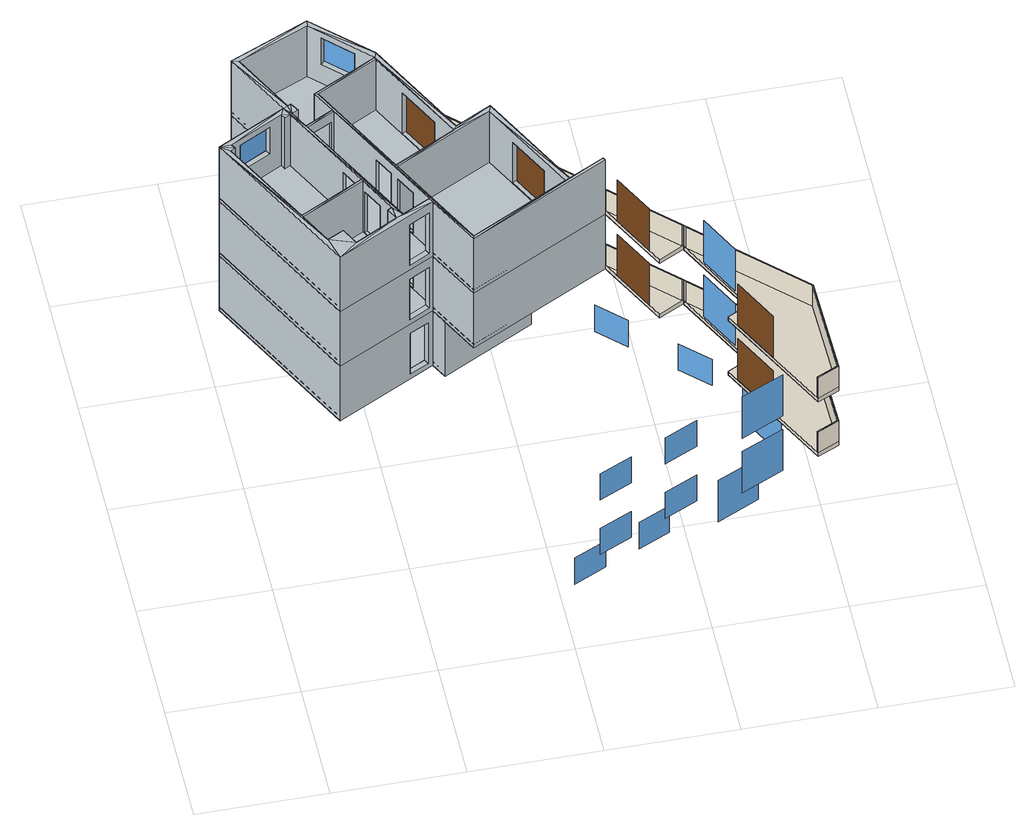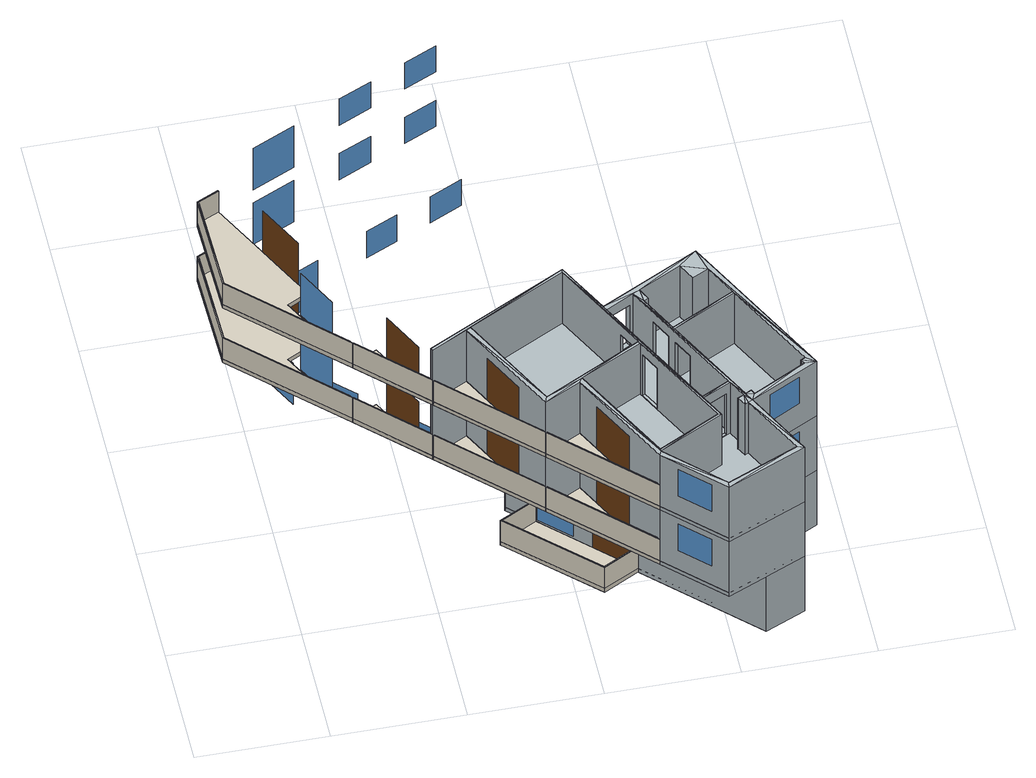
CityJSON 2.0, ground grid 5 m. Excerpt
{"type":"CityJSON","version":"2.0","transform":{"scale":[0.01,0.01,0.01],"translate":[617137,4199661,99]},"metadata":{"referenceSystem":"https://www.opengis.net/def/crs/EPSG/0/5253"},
"CityObjects":{
"object1":{"type":"GenericCityObject","attributes":{"name":"-1_-1_2_Bağımsız Bölüm","geometrySuitability":1001,"integrationState":1004,"independentSectionNumber":"2","takbisPropertyIdentityNumber":-1,"maksIdentityNumber":5311620628,"maksNumaratajIdentityNumber":858421696,"maksIntegrationState":1003,"additionalNote":"-","independentSectionUsage":1001,"partCount":4,"independentSectionPlanNetArea":49,"independentSectionPlanGrossArea":60,"independentSectionCalculatedArea":55.58,"blockName":"-1","propertyLot":"1/8","registeredQuality":"MESKEN","registeredInstallation":"-","registeredFloorDefinition":"ZEMİN KAT","independentSectionCardinalDirection":1001,"class":"BagimsizBolum"},"geometry":[{"type":"MultiSurface","lod":"2","boundaries":[[[0,1,2,3,4,5,6,7]],[[8,9,10,11,12,13,14,15]],[[16,17,18,19]],[[20,21,22,23]],[[20,21,17,16]],[[22,23,19,18]],[[24,25,26,27],[22,18,17,21]],[[28,29,30,31]],[[32,33,34,35]],[[32,33,29,28]],[[34,35,31,30]],[[25,36,37,26],[35,31,28,32]],[[36,38,39,37]],[[38,40,41,39]],[[40,42,43,41]],[[42,44,45,43]],[[44,46,47,45]],[[46,24,27,47]],[[48,49,50,51]],[[52,53,54,55]],[[55,52,48,51]],[[53,54,50,49]],[[56,57,58,59]],[[60,61,62,63]],[[60,61,57,56]],[[62,63,59,58]],[[64,65,66,67],[52,48,49,53],[62,58,57,61]],[[65,68,69,66]],[[68,70,71,69]],[[72,73,74,75]],[[76,77,78,79]],[[76,77,73,72]],[[78,79,75,74]],[[70,80,81,71],[79,75,72,76]],[[82,83,84,85]],[[86,87,88,89]],[[89,86,82,85]],[[87,88,84,83]],[[90,91,92,93]],[[94,95,96,97]],[[97,94,90,93]],[[95,96,92,91]],[[80,98,99,81],[88,84,85,89],[96,92,93,97]],[[98,64,67,99],[33,29,30,34]],[[100,101,102,103]],[[101,104,105,102]],[[104,106,107,105],[94,90,91,95]],[[106,108,109,107]],[[108,110,111,109]],[[110,112,113,111]],[[112,114,115,113]],[[116,117,118,119]],[[120,121,122,123]],[[120,121,117,116]],[[122,123,119,118]],[[114,100,103,115],[120,116,119,123]],[[124,125,126,127],[86,82,83,87]],[[125,128,129,126]],[[128,130,131,129]],[[130,132,133,131]],[[132,134,135,133]],[[134,136,137,135]],[[136,138,139,137]],[[138,124,127,139]],[[140,141,0,7]],[[141,142,1,0]],[[142,143,2,1],[78,74,73,77]],[[143,144,3,2]],[[144,145,4,3],[121,117,118,122]],[[145,146,5,4]],[[146,147,6,5]],[[147,140,7,6],[55,51,50,54],[63,59,56,60],[23,19,16,20]],[[110,144,108]],[[128,130,125]],[[134,136,132]],[[138,144,136]],[[146,46,147]],[[40,42,38]],[[46,146,44]],[[110,112,144]],[[101,104,100]],[[144,138,108]],[[144,143,136]],[[46,24,147]],[[42,44,38]],[[146,145,44]],[[112,114,144]],[[108,138,106]],[[136,143,132]],[[147,24,140]],[[44,145,38]],[[144,114,145]],[[138,124,106]],[[132,143,130]],[[24,25,140]],[[38,145,36]],[[114,100,145]],[[143,142,130]],[[100,104,145]],[[98,104,80]],[[145,104,36]],[[104,124,80]],[[124,125,80]],[[36,98,25]],[[125,130,80]],[[98,64,25]],[[25,64,140]],[[130,142,70]],[[64,65,140]],[[70,142,68]],[[140,65,141]],[[142,141,68]],[[65,68,141]]]}]},
"object2":{"type":"GenericCityObject","attributes":{"name":"-1_-1_4_Bağımsız Bölüm","geometrySuitability":1001,"integrationState":1004,"independentSectionNumber":"4","takbisPropertyIdentityNumber":-1,"maksIdentityNumber":5422043827,"maksNumaratajIdentityNumber":858421696,"maksIntegrationState":1003,"additionalNote":"-","independentSectionUsage":1001,"partCount":6,"independentSectionPlanNetArea":71,"independentSectionPlanGrossArea":80,"independentSectionCalculatedArea":74.41,"blockName":"-1","propertyLot":"1/8","registeredQuality":"MESKEN","registeredInstallation":"-","registeredFloorDefinition":"1. KAT","independentSectionCardinalDirection":1003,"class":"BagimsizBolum"},"geometry":[{"type":"MultiSurface","lod":"2","boundaries":[[[148,142,143,144,145,146,149,150,151,152,153,154,155]],[[156,157,158,159,160,161,162,163,164,165,166,167,168]],[[169,170,171,172]],[[173,174,175,176]],[[173,174,170,169]],[[175,176,172,171]],[[177,178,179,180],[175,171,170,174]],[[178,181,182,179]],[[181,183,184,182]],[[185,186,187,188]],[[189,190,191,192]],[[189,190,186,185]],[[191,192,188,187]],[[183,193,194,184],[192,188,185,189]],[[193,195,196,194]],[[195,197,198,196]],[[197,199,200,198]],[[199,201,202,200]],[[201,203,204,202]],[[203,177,180,204]],[[205,206,207,208]],[[209,210,211,212]],[[213,214,215,216]],[[216,213,209,212]],[[214,215,211,210]],[[206,217,218,207],[213,209,210,214]],[[217,219,220,218]],[[221,222,223,224]],[[225,226,227,228]],[[228,225,221,224]],[[226,227,223,222]],[[219,205,208,220],[227,223,224,228]],[[229,230,231,232]],[[233,234,235,236]],[[236,233,229,232]],[[234,235,231,230]],[[237,238,239,240],[233,229,230,234]],[[238,241,242,239]],[[243,244,245,246]],[[247,248,249,250]],[[250,247,243,246]],[[248,249,245,244]],[[241,251,252,242],[249,245,246,250]],[[251,237,240,252]],[[253,254,255,256],[225,221,222,226],[247,243,244,248]],[[257,258,259,260]],[[261,262,263,264]],[[261,262,258,257]],[[263,264,260,259]],[[254,265,266,255],[264,260,257,261]],[[267,268,269,270]],[[271,272,273,274]],[[274,271,267,270]],[[272,273,269,268]],[[275,276,277,278]],[[279,280,281,282]],[[282,279,275,278]],[[280,281,277,276]],[[265,283,284,266],[273,269,270,274],[281,277,278,282]],[[283,253,256,284],[190,186,187,191]],[[285,286,287,288]],[[286,289,290,287]],[[289,291,292,290],[271,267,268,272]],[[291,293,294,292]],[[293,295,296,294]],[[295,297,298,296]],[[297,299,300,298]],[[301,302,303,304]],[[305,306,307,308]],[[305,306,302,301]],[[307,308,304,303]],[[299,285,288,300],[305,301,304,308]],[[309,310,311,312],[279,275,276,280]],[[310,313,314,311]],[[313,315,316,314]],[[315,317,318,316]],[[317,319,320,318]],[[319,321,322,320]],[[321,323,324,322]],[[323,309,312,324]],[[325,326,148,155]],[[326,327,142,148]],[[327,328,143,142],[263,259,258,262]],[[328,329,144,143]],[[329,330,145,144],[306,302,303,307]],[[330,331,146,145]],[[331,332,149,146]],[[332,333,150,149],[176,172,169,173]],[[333,334,151,150],[216,212,211,215]],[[334,335,152,151]],[[335,336,153,152],[236,232,231,235]],[[336,337,154,153]],[[337,325,155,154]],[[295,329,293]],[[313,315,310]],[[319,321,317]],[[323,329,321]],[[325,337,326]],[[331,203,332]],[[181,205,178]],[[205,181,219]],[[197,199,195]],[[203,331,201]],[[295,297,329]],[[286,289,285]],[[329,323,293]],[[329,328,321]],[[337,336,326]],[[203,177,332]],[[205,206,178]],[[181,183,219]],[[199,201,195]],[[331,330,201]],[[297,299,329]],[[293,323,291]],[[321,328,317]],[[332,177,333]],[[206,217,178]],[[201,330,195]],[[329,299,330]],[[323,309,291]],[[317,328,315]],[[177,178,333]],[[195,330,193]],[[299,285,330]],[[328,327,315]],[[333,178,334]],[[285,289,330]],[[283,289,265]],[[178,217,334]],[[330,289,193]],[[289,291,265]],[[334,217,335]],[[291,310,265]],[[193,283,183]],[[310,315,265]],[[283,253,183]],[[251,253,241]],[[253,254,241]],[[315,327,254]],[[219,251,217]],[[327,326,241]],[[251,237,217]],[[241,326,238]],[[217,237,335]],[[326,336,238]],[[335,237,336]],[[238,336,237]]]}]},
"object3":{"type":"GenericCityObject","attributes":{"name":"-1_-1_6_Bağımsız Bölüm","geometrySuitability":1001,"integrationState":1004,"independentSectionNumber":"6","takbisPropertyIdentityNumber":-1,"maksIdentityNumber":5286720585,"maksNumaratajIdentityNumber":858421696,"maksIntegrationState":1003,"additionalNote":"-","independentSectionUsage":1001,"partCount":6,"independentSectionPlanNetArea":71,"independentSectionPlanGrossArea":80,"independentSectionCalculatedArea":74.41,"blockName":"-1","propertyLot":"1/8","registeredQuality":"MESKEN","registeredInstallation":"-","registeredFloorDefinition":"2. KAT","independentSectionCardinalDirection":1003,"class":"BagimsizBolum"},"geometry":[{"type":"MultiSurface","lod":"2","boundaries":[[[326,327,328,329,330,331,332,333,334,335,336,337,325]],[[338,339,340,341,342,343,344,345,346,347,348,349,350]],[[351,352,353,354]],[[355,356,357,358]],[[355,356,352,351]],[[357,358,354,353]],[[359,360,361,362],[357,353,352,356]],[[360,363,364,361]],[[363,365,366,364]],[[367,368,369,370]],[[371,372,373,374]],[[371,372,368,367]],[[373,374,370,369]],[[365,375,376,366],[374,370,367,371]],[[375,377,378,376]],[[377,379,380,378]],[[379,381,382,380]],[[381,383,384,382]],[[383,385,386,384]],[[385,359,362,386]],[[387,388,389,390]],[[391,392,393,394]],[[395,396,397,398]],[[398,395,391,394]],[[396,397,393,392]],[[388,399,400,389],[395,391,392,396]],[[399,401,402,400]],[[403,404,405,406]],[[407,408,409,410]],[[410,407,403,406]],[[408,409,405,404]],[[401,387,390,402],[409,405,406,410]],[[411,412,413,414]],[[415,416,417,418]],[[418,415,411,414]],[[416,417,413,412]],[[419,420,421,422],[415,411,412,416]],[[420,423,424,421]],[[425,426,427,428]],[[429,430,431,432]],[[432,429,425,428]],[[430,431,427,426]],[[423,433,434,424],[431,427,428,432]],[[433,419,422,434]],[[435,436,437,438],[407,403,404,408],[429,425,426,430]],[[439,440,441,442]],[[443,444,445,446]],[[443,444,440,439]],[[445,446,442,441]],[[436,447,448,437],[446,442,439,443]],[[449,450,451,452]],[[453,454,455,456]],[[456,453,449,452]],[[454,455,451,450]],[[457,458,459,460]],[[461,462,463,464]],[[464,461,457,460]],[[462,463,459,458]],[[447,465,466,448],[455,451,452,456],[463,459,460,464]],[[465,435,438,466],[372,368,369,373]],[[467,468,469,470]],[[468,471,472,469]],[[471,473,474,472],[453,449,450,454]],[[473,475,476,474]],[[475,477,478,476]],[[477,479,480,478]],[[479,481,482,480]],[[483,484,485,486]],[[487,488,489,490]],[[487,488,484,483]],[[489,490,486,485]],[[481,467,470,482],[487,483,486,490]],[[491,492,493,494],[461,457,458,462]],[[492,495,496,493]],[[495,497,498,496]],[[497,499,500,498]],[[499,501,502,500]],[[501,503,504,502]],[[503,505,506,504]],[[505,491,494,506]],[[507,508,326,325]],[[508,509,327,326]],[[509,510,328,327],[445,441,440,444]],[[510,511,329,328]],[[511,512,330,329],[488,484,485,489]],[[512,513,331,330]],[[513,514,332,331]],[[514,515,333,332],[358,354,351,355]],[[515,516,334,333],[398,394,393,397]],[[516,517,335,334]],[[517,518,336,335],[418,414,413,417]],[[518,519,337,336]],[[519,507,325,337]],[[477,511,475]],[[495,497,492]],[[501,503,499]],[[505,511,503]],[[507,519,508]],[[513,385,514]],[[363,387,360]],[[387,363,401]],[[379,381,377]],[[385,513,383]],[[477,479,511]],[[468,471,467]],[[511,505,475]],[[511,510,503]],[[519,518,508]],[[385,359,514]],[[387,388,360]],[[363,365,401]],[[381,383,377]],[[513,512,383]],[[479,481,511]],[[475,505,473]],[[503,510,499]],[[514,359,515]],[[388,399,360]],[[383,512,377]],[[511,481,512]],[[505,491,473]],[[499,510,497]],[[359,360,515]],[[377,512,375]],[[481,467,512]],[[510,509,497]],[[515,360,516]],[[467,471,512]],[[465,471,447]],[[360,399,516]],[[512,471,375]],[[471,473,447]],[[516,399,517]],[[473,492,447]],[[375,465,365]],[[492,497,447]],[[465,435,365]],[[433,435,423]],[[435,436,423]],[[497,509,436]],[[401,433,399]],[[509,508,423]],[[433,419,399]],[[423,508,420]],[[399,419,517]],[[508,518,420]],[[517,419,518]],[[420,518,419]]]}]},
"building1":{"type":"Building","attributes":{"name":"Mimari Bina_97972571-A","takbisPropertyIdentityNumber":97972571,"maksIdentityNumber":887260479,"maksIntegrationState":1003,"blockNumber":"186","parcelNumber":"29","buildingType":1001,"geometrySuitability":1006,"additionalNote":"-","takbisNeighbourhoodReference":151032,"totalIndependentSectionCount":6,"elevatorCount":1,"roofProjectionArea":235,"buildingHeight":9.9,"architecturalProjectConfirmationDate":"0001-01-01","class":"MimariBina","storeysAboveGround":3,"storeysBelowGround":1},"children":["building1-1","building1-2","building1-3","building1-4","building1-5","building1-6","building1-7","building1-8","building1-9"],"geometry":[{"type":"MultiSurface","lod":"3","boundaries":[[[54,55,520,521]],[[522,523,524,525]],[[526,527,528,529]],[[60,63,59,56]],[[20,23,19,16]],[[530,531,532,533]],[[534,535,536,537]],[[538,539,540,541]],[[542,543,544,545]],[[122,121,117,118]],[[173,176,172,169]],[[215,216,546,547]],[[235,236,548,549]],[[550,551,552,553]],[[554,555,556,557]],[[558,559,560,561]],[[562,563,564,565]],[[566,567,568,569]],[[570,571,572,573]],[[307,306,302,303]],[[355,358,354,351]],[[397,398,574,575]],[[417,418,576,577]],[[578,579,580,581]],[[582,583,584,585]],[[586,587,588,589]],[[590,591,592,593]],[[594,595,596,597]],[[598,599,600,601]],[[489,488,484,485]]],"semantics":{"surfaces":[{"type":"Door"},{"type":"Window"}],"values":[0,1,1,1,1,1,1,1,1,1,1,0,0,0,1,0,1,1,1,1,1,0,0,0,1,0,1,1,1,1]}}]},
"building1-1":{"type":"BuildingInstallation","attributes":{"name":"-1_-1_2_Teras","geometrySuitability":1001,"additionalNote":"-","planArea":6.43,"calculatedArea":6.44,"class":"Teras"},"parents":["building1"],"geometry":[{"type":"MultiSurface","lod":"2","boundaries":[[[602,603,604,605]],[[606,607,608,609]],[[609,606,602,605]],[[606,607,603,602]],[[607,608,604,603]],[[608,609,605,604]],[[610,611,606,609]],[[611,612,607,606]],[[612,613,608,607]],[[613,614,615,608]],[[614,616,617,615]],[[616,618,619,617]],[[618,620,621,619]],[[620,610,609,621]],[[610,620,611]],[[614,613,616]],[[620,618,611]],[[613,612,616]],[[611,618,612]],[[616,612,618]],[[611,612,613,614,616,618,620,610]]],"semantics":{"surfaces":[{"type":"FloorSurface"},{"type":"WallSurface"}],"values":[0,0,0,0,0,0,1,1,1,1,1,1,1,1,1,1,1,1,1,1,1]}}]},
"building1-2":{"type":"BuildingInstallation","attributes":{"name":"-1_-1_3_Balkon","geometrySuitability":1001,"additionalNote":"-","planArea":1.75,"calculatedArea":1.75,"class":"Balkon"},"parents":["building1"],"geometry":[{"type":"MultiSurface","lod":"2","boundaries":[[[622,623,154]],[[624,625,167]],[[167,624,622,154]],[[624,625,623,622]],[[625,167,154,623]],[[626,627,624,167]],[[627,628,629,624]],[[628,630,631,629]],[[630,626,167,631]],[[626,630,627]],[[628,627,630]],[[627,628,630,626]]],"semantics":{"surfaces":[{"type":"FloorSurface"},{"type":"WallSurface"}],"values":[0,0,0,0,0,1,1,1,1,1,1,1]}}]},
"building1-3":{"type":"BuildingInstallation","attributes":{"name":"-1_-1_3_Balkon","geometrySuitability":1001,"additionalNote":"-","planArea":12.46,"calculatedArea":12.47,"class":"Balkon"},"parents":["building1"],"geometry":[{"type":"MultiSurface","lod":"2","boundaries":[[[632,633,634,635,636,622]],[[637,638,639,640,641,624]],[[624,637,632,622]],[[637,638,633,632]],[[638,639,634,633]],[[639,640,635,634]],[[640,641,636,635]],[[641,624,622,636]],[[627,642,637,624]],[[642,643,638,637]],[[643,644,639,638]],[[644,645,646,639]],[[645,647,648,646]],[[647,649,650,648]],[[649,651,652,650]],[[651,627,624,652]],[[627,651,642]],[[645,644,647]],[[651,649,642]],[[644,643,647]],[[642,649,643]],[[647,643,649]],[[642,643,644,645,647,649,651,627]]],"semantics":{"surfaces":[{"type":"FloorSurface"},{"type":"WallSurface"}],"values":[0,0,0,0,0,0,0,0,1,1,1,1,1,1,1,1,1,1,1,1,1,1,1]}}]},
"building1-4":{"type":"BuildingInstallation","attributes":{"name":"-1_-1_4_Balkon","geometrySuitability":1001,"additionalNote":"-","planArea":3.56,"calculatedArea":3.56,"class":"Balkon"},"parents":["building1"],"geometry":[{"type":"MultiSurface","lod":"2","boundaries":[[[152,151,150]],[[165,164,163]],[[163,165,152,150]],[[165,164,151,152]],[[164,163,150,151]],[[653,654,165,163]],[[654,655,656,165]],[[655,657,658,656]],[[657,653,163,658]],[[653,657,654]],[[655,654,657]],[[654,655,657,653]]],"semantics":{"surfaces":[{"type":"FloorSurface"},{"type":"WallSurface"}],"values":[0,0,0,0,0,1,1,1,1,1,1,1]}}]},
"building1-5":{"type":"BuildingInstallation","attributes":{"name":"-1_-1_4_Balkon","geometrySuitability":1001,"additionalNote":"-","planArea":3.47,"calculatedArea":3.47,"class":"Balkon"},"parents":["building1"],"geometry":[{"type":"MultiSurface","lod":"2","boundaries":[[[154,153,152]],[[167,166,165]],[[165,167,154,152]],[[167,166,153,154]],[[166,165,152,153]],[[654,626,167,165]],[[626,659,660,167]],[[659,661,662,660]],[[661,654,165,662]],[[654,661,626]],[[659,626,661]],[[626,659,661,654]]],"semantics":{"surfaces":[{"type":"FloorSurface"},{"type":"WallSurface"}],"values":[0,0,0,0,0,1,1,1,1,1,1,1]}}]},
"building1-6":{"type":"BuildingInstallation","attributes":{"name":"-1_-1_5_Balkon","geometrySuitability":1001,"additionalNote":"-","planArea":1.75,"calculatedArea":1.75,"class":"Balkon"},"parents":["building1"],"geometry":[{"type":"MultiSurface","lod":"2","boundaries":[[[663,664,337]],[[665,666,349]],[[349,665,663,337]],[[665,666,664,663]],[[666,349,337,664]],[[667,668,665,349]],[[668,669,670,665]],[[669,671,672,670]],[[671,667,349,672]],[[667,671,668]],[[669,668,671]],[[668,669,671,667]]],"semantics":{"surfaces":[{"type":"FloorSurface"},{"type":"WallSurface"}],"values":[0,0,0,0,0,1,1,1,1,1,1,1]}}]},
"building1-7":{"type":"BuildingInstallation","attributes":{"name":"-1_-1_5_Balkon","geometrySuitability":1001,"additionalNote":"-","planArea":12.46,"calculatedArea":12.47,"class":"Balkon"},"parents":["building1"],"geometry":[{"type":"MultiSurface","lod":"2","boundaries":[[[673,674,675,676,677,663]],[[678,679,680,681,682,665]],[[665,678,673,663]],[[678,679,674,673]],[[679,680,675,674]],[[680,681,676,675]],[[681,682,677,676]],[[682,665,663,677]],[[668,683,678,665]],[[683,684,679,678]],[[684,685,680,679]],[[685,686,687,680]],[[686,688,689,687]],[[688,690,691,689]],[[690,692,693,691]],[[692,668,665,693]],[[668,692,683]],[[686,685,688]],[[692,690,683]],[[685,684,688]],[[683,690,684]],[[688,684,690]],[[683,684,685,686,688,690,692,668]]],"semantics":{"surfaces":[{"type":"FloorSurface"},{"type":"WallSurface"}],"values":[0,0,0,0,0,0,0,0,1,1,1,1,1,1,1,1,1,1,1,1,1,1,1]}}]},
"building1-8":{"type":"BuildingInstallation","attributes":{"name":"-1_-1_6_Balkon","geometrySuitability":1001,"additionalNote":"-","planArea":3.56,"calculatedArea":3.56,"class":"Balkon"},"parents":["building1"],"geometry":[{"type":"MultiSurface","lod":"2","boundaries":[[[335,334,333]],[[347,346,345]],[[345,347,335,333]],[[347,346,334,335]],[[346,345,333,334]],[[694,695,347,345]],[[695,696,697,347]],[[696,698,699,697]],[[698,694,345,699]],[[694,698,695]],[[696,695,698]],[[695,696,698,694]]],"semantics":{"surfaces":[{"type":"FloorSurface"},{"type":"WallSurface"}],"values":[0,0,0,0,0,1,1,1,1,1,1,1]}}]},
"building1-9":{"type":"BuildingInstallation","attributes":{"name":"-1_-1_6_Balkon","geometrySuitability":1001,"additionalNote":"-","planArea":3.47,"calculatedArea":3.47,"class":"Balkon"},"parents":["building1"],"geometry":[{"type":"MultiSurface","lod":"2","boundaries":[[[337,336,335]],[[349,348,347]],[[347,349,337,335]],[[349,348,336,337]],[[348,347,335,336]],[[695,667,349,347]],[[667,700,701,349]],[[700,702,703,701]],[[702,695,347,703]],[[695,702,667]],[[700,667,702]],[[667,700,702,695]]],"semantics":{"surfaces":[{"type":"FloorSurface"},{"type":"WallSurface"}],"values":[0,0,0,0,0,1,1,1,1,1,1,1]}}]}
},
"vertices":[
[814,1382,88],[782,1444,88],[404,1249,88],[90,1859,88],[352,1994,88],[217,2257,88],[372,2325,88],[1166,1563,88],[814,1382,108],[782,1444,108],[404,1249,108],[90,1859,108],[352,1994,108],[217,2257,108],[372,2325,108],[1166,1563,108],[573,2132,208],[559,2117,208],[459,2214,208],[472,2228,208],[573,2132,348],[559,2117,348],[459,2214,348],[472,2228,348],[368,2301,378],[720,1963,378],[720,1963,108],[368,2301,108],[459,1829,113],[464,1820,113],[540,1859,113],[535,1868,113],[459,1829,328],[464,1820,328],[540,1859,328],[535,1868,328],[451,1825,378],[451,1825,108],[379,1963,378],[379,1963,108],[402,1975,378],[402,1975,108],[383,2010,378],[383,2010,108],[370,2003,378],[370,2003,108],[244,2247,378],[244,2247,108],[769,1917,113],[886,1804,113],[900,1819,113],[782,1931,113],[769,1917,328],[886,1804,328],[900,1819,328],[782,1931,328],[1068,1657,118],[1054,1643,118],[945,1748,118],[959,1762,118],[1068,1657,338],[1054,1643,338],[945,1748,338],[959,1762,338],[727,1956,378],[1132,1568,378],[1132,1568,108],[727,1956,108],[814,1404,378],[814,1404,108],[782,1466,378],[782,1466,108],[681,1414,113],[690,1397,113],[763,1434,113],[754,1452,113],[681,1414,328],[690,1397,328],[763,1434,328],[754,1452,328],[666,1407,378],[666,1407,108],[563,1585,113],[602,1509,113],[611,1513,113],[572,1590,113],[563,1585,328],[602,1509,328],[611,1513,328],[572,1590,328],[501,1705,113],[545,1620,113],[554,1625,113],[510,1710,113],[501,1705,328],[545,1620,328],[554,1625,328],[510,1710,328],[455,1816,378],[455,1816,108],[339,1965,378],[348,1947,378],[348,1947,108],[339,1965,108],[370,1958,378],[370,1958,108],[554,1602,378],[554,1602,108],[310,1476,378],[310,1476,108],[126,1832,378],[126,1832,108],[144,1842,378],[144,1842,108],[135,1859,378],[135,1859,108],[166,1876,208],[157,1893,208],[287,1960,208],[296,1942,208],[166,1876,348],[157,1893,348],[287,1960,348],[296,1942,348],[559,1593,378],[634,1447,378],[634,1447,108],[559,1593,108],[616,1438,378],[616,1438,108],[639,1393,378],[639,1393,108],[475,1308,378],[475,1308,108],[441,1375,378],[441,1375,108],[378,1343,378],[378,1343,108],[314,1467,378],[314,1467,108],[1166,1563,378],[814,1382,378],[782,1444,378],[404,1249,378],[90,1859,378],[352,1994,378],[217,2257,378],[372,2325,378],
[888,1238,378],[521,2390,378],[730,2189,378],[939,1784,378],[1078,1855,378],[1284,1455,378],[1421,1526,378],[1427,1515,378],[888,1238,398],[782,1444,398],[404,1249,398],[90,1859,398],[352,1994,398],[217,2257,398],[521,2390,398],[730,2189,398],[939,1784,398],[1078,1855,398],[1284,1455,398],[1421,1526,398],[1427,1515,398],[676,2241,498],[662,2226,498],[560,2324,498],[574,2339,498],[676,2241,638],[662,2226,638],[560,2324,638],[574,2339,638],[517,2366,668],[723,2168,668],[723,2168,398],[517,2366,398],[475,2040,668],[475,2040,398],[521,1950,668],[521,1950,398],[429,1903,403],[433,1894,403],[515,1936,403],[511,1945,403],[429,1903,618],[433,1894,618],[515,1936,618],[511,1945,618],[414,1895,668],[414,1895,398],[379,1963,668],[379,1963,398],[402,1975,668],[402,1975,398],[383,2010,668],[383,2010,398],[370,2003,668],[370,2003,398],[244,2247,668],[244,2247,398],[488,2036,668],[724,2158,668],[724,2158,398],[488,2036,398],[793,2023,403],[877,1860,403],[895,1869,403],[811,2032,403],[793,2023,618],[877,1860,618],[895,1869,618],[811,2032,618],[926,1766,668],[926,1766,398],[690,1644,668],[690,1644,398],[636,1727,403],[675,1652,403],[683,1657,403],[645,1731,403],[636,1727,618],[675,1652,618],[683,1657,618],[645,1731,618],[1130,1710,403],[1212,1551,403],[1230,1560,403],[1148,1719,403],[1130,1710,618],[1212,1551,618],[1230,1560,618],[1148,1719,618],[1069,1828,668],[1266,1446,668],[1266,1446,398],[1069,1828,398],[892,1253,668],[892,1253,398],[691,1621,403],[731,1543,403],[740,1547,403],[700,1625,403],[691,1621,618],[731,1543,618],[740,1547,618],[700,1625,618],[695,1635,668],[695,1635,398],[525,1942,668],[773,1462,668],[773,1462,398],[525,1942,398],[678,1413,403],[687,1395,403],[768,1437,403],[759,1455,403],[678,1413,618],[687,1395,618],[768,1437,618],[759,1455,618],[666,1407,668],[666,1407,398],[508,1692,403],[547,1616,403],[556,1621,403],[517,1696,403],[508,1692,618],[547,1616,618],[556,1621,618],[517,1696,618],[564,1583,403],[604,1506,403],[613,1510,403],[573,1588,403],[564,1583,618],[604,1506,618],[613,1510,618],[573,1588,618],[419,1887,668],[419,1887,398],[339,1965,668],[348,1947,668],[348,1947,398],[339,1965,398],[370,1958,668],[370,1958,398],[554,1602,668],[554,1602,398],[310,1476,668],[310,1476,398],[126,1832,668],[126,1832,398],[144,1842,668],[144,1842,398],[135,1859,668],[135,1859,398],[170,1878,498],[161,1895,498],[281,1958,498],[291,1940,498],[170,1878,638],[161,1895,638],[281,1958,638],[291,1940,638],[559,1593,668],[634,1447,668],[634,1447,398],[559,1593,398],[616,1438,668],[616,1438,398],[639,1393,668],[639,1393,398],[475,1308,668],[475,1308,398],[441,1375,668],[441,1375,398],[378,1343,668],[378,1343,398],[314,1467,668],[314,1467,398],[1427,1515,668],[888,1238,668],[782,1444,668],[404,1249,668],[90,1859,668],[352,1994,668],[217,2257,668],[521,2390,668],[730,2189,668],[939,1784,668],[1078,1855,668],[1284,1455,668],[1421,1526,668],
[888,1238,688],[782,1444,688],[404,1249,688],[90,1859,688],[352,1994,688],[217,2257,688],[521,2390,688],[730,2189,688],[939,1784,688],[1078,1855,688],[1284,1455,688],[1421,1526,688],[1427,1515,688],[676,2241,788],[662,2226,788],[560,2324,788],[574,2339,788],[676,2241,928],[662,2226,928],[560,2324,928],[574,2339,928],[517,2366,958],[723,2168,958],[723,2168,688],[517,2366,688],[475,2040,958],[475,2040,688],[521,1950,958],[521,1950,688],[429,1903,693],[433,1894,693],[515,1936,693],[511,1945,693],[429,1903,908],[433,1894,908],[515,1936,908],[511,1945,908],[414,1895,958],[414,1895,688],[379,1963,958],[379,1963,688],[402,1975,958],[402,1975,688],[383,2010,958],[383,2010,688],[370,2003,958],[370,2003,688],[244,2247,958],[244,2247,688],[488,2036,958],[724,2158,958],[724,2158,688],[488,2036,688],[793,2023,693],[877,1860,693],[895,1869,693],[811,2032,693],[793,2023,908],[877,1860,908],[895,1869,908],[811,2032,908],[926,1766,958],[926,1766,688],[690,1644,958],[690,1644,688],[636,1727,693],[675,1652,693],[683,1657,693],[645,1731,693],[636,1727,908],[675,1652,908],[683,1657,908],[645,1731,908],[1130,1710,693],[1212,1551,693],[1230,1560,693],[1148,1719,693],[1130,1710,908],[1212,1551,908],[1230,1560,908],[1148,1719,908],[1069,1828,958],[1266,1446,958],[1266,1446,688],[1069,1828,688],[892,1253,958],[892,1253,688],[691,1621,693],[731,1543,693],[740,1547,693],[700,1625,693],[691,1621,908],[731,1543,908],[740,1547,908],[700,1625,908],[695,1635,958],[695,1635,688],[525,1942,958],[773,1462,958],[773,1462,688],[525,1942,688],[678,1413,693],[687,1395,693],[768,1437,693],[759,1455,693],[678,1413,908],[687,1395,908],[768,1437,908],[759,1455,908],[666,1407,958],[666,1407,688],[508,1692,693],[547,1616,693],[556,1621,693],[517,1696,693],[508,1692,908],[547,1616,908],[556,1621,908],[517,1696,908],[564,1583,693],[604,1506,693],[613,1510,693],[573,1588,693],[564,1583,908],[604,1506,908],[613,1510,908],[573,1588,908],[419,1887,958],[419,1887,688],[339,1965,958],[348,1947,958],[348,1947,688],[339,1965,688],[370,1958,958],[370,1958,688],[554,1602,958],[554,1602,688],[310,1476,958],[310,1476,688],[126,1832,958],[126,1832,688],[144,1842,958],[144,1842,688],[135,1859,958],[135,1859,688],[170,1878,788],[161,1895,788],[281,1958,788],[291,1940,788],[170,1878,928],[161,1895,928],[281,1958,928],[291,1940,928],[559,1593,958],[634,1447,958],[634,1447,688],[559,1593,688],[616,1438,958],[616,1438,688],[639,1393,958],[639,1393,688],[475,1308,958],[475,1308,688],[441,1375,958],[441,1375,688],[378,1343,958],[378,1343,688],[314,1467,958],[314,1467,688],[1427,1515,958],[888,1238,958],[782,1444,958],[404,1249,958],[90,1859,958],[352,1994,958],[217,2257,958],[521,2390,958],[730,2189,958],[939,1784,958],[1078,1855,958],[1284,1455,958],[1421,1526,958],
[782,1931,108],[900,1819,108],[1461,1280,348],[1359,1378,348],[1359,1378,208],[1461,1280,208],[1716,1036,348],[1613,1134,348],[1613,1134,208],[1716,1036,208],[1906,741,338],[1806,934,338],[1806,934,118],[1906,741,118],[1299,320,348],[1421,376,348],[1421,376,208],[1299,320,208],[1039,199,348],[1165,258,348],[1165,258,208],[1039,199,208],[1620,468,338],[1782,544,338],[1782,544,118],[1620,468,118],[811,2032,398],[895,1869,398],[1148,1719,398],[1230,1560,398],[1541,1294,618],[1458,1456,618],[1458,1456,398],[1541,1294,398],[1800,1031,628],[1718,1191,628],[1718,1191,408],[1800,1031,408],[1868,698,618],[1776,877,618],[1776,877,398],[1868,698,398],[1678,330,628],[1842,406,628],[1842,406,408],[1678,330,408],[1367,186,638],[1494,245,638],[1494,245,498],[1367,186,498],[1104,64,638],[1228,122,638],[1228,122,498],[1104,64,498],[811,2032,688],[895,1869,688],[1148,1719,688],[1230,1560,688],[1541,1294,908],[1458,1456,908],[1458,1456,688],[1541,1294,688],[1800,1031,918],[1718,1191,918],[1718,1191,698],[1800,1031,698],[1868,698,908],[1776,877,908],[1776,877,688],[1868,698,688],[1678,330,918],[1842,406,918],[1842,406,698],[1678,330,698],[1367,186,928],[1494,245,928],[1494,245,788],[1367,186,788],[1104,64,928],[1228,122,928],[1228,122,788],[1104,64,788],
[898,2022,88],[1217,1722,88],[1076,1650,88],[761,1951,88],[898,2022,108],[1217,1722,108],[1076,1650,108],[761,1951,108],[761,1951,218],[898,2022,218],[1217,1722,218],[1076,1650,218],[1073,1654,218],[1073,1654,108],[1208,1724,218],[1208,1724,108],[898,2016,218],[898,2016,108],[765,1947,218],[765,1947,108],
[1665,1292,378],[1568,1242,378],[1665,1292,398],[1568,1242,398],[1421,1526,508],[1665,1292,508],[1661,1290,508],[1661,1290,398],[1429,1512,508],[1429,1512,398],
[2060,914,378],[2068,511,378],[1985,472,378],[1752,923,378],[1834,965,378],[2060,914,398],[2068,511,398],[1985,472,398],[1752,923,398],[1834,965,398],[2060,914,508],[2068,511,508],[1985,472,508],[1982,477,508],[1982,477,398],[2063,514,508],[2063,514,398],[2055,912,508],[2055,912,398],[1672,1279,508],[1672,1279,398],
[730,2189,508],[1078,1855,508],[1073,1853,508],[1073,1853,398],[737,2175,508],[737,2175,398],
[1417,1524,508],[1417,1524,398],[1085,1842,508],[1085,1842,398],
[1665,1292,668],[1568,1242,668],[1665,1292,688],[1568,1242,688],[1421,1526,798],[1665,1292,798],[1661,1290,798],[1661,1290,688],[1429,1512,798],[1429,1512,688],
[2060,914,668],[2068,511,668],[1985,472,668],[1752,923,668],[1834,965,668],[2060,914,688],[2068,511,688],[1985,472,688],[1752,923,688],[1834,965,688],[2060,914,798],[2068,511,798],[1985,472,798],[1982,477,798],[1982,477,688],[2063,514,798],[2063,514,688],[2055,912,798],[2055,912,688],[1672,1279,798],[1672,1279,688],
[730,2189,798],[1078,1855,798],[1073,1853,798],[1073,1853,688],[737,2175,798],[737,2175,688],
[1417,1524,798],[1417,1524,688],[1085,1842,798],[1085,1842,688]
]}
